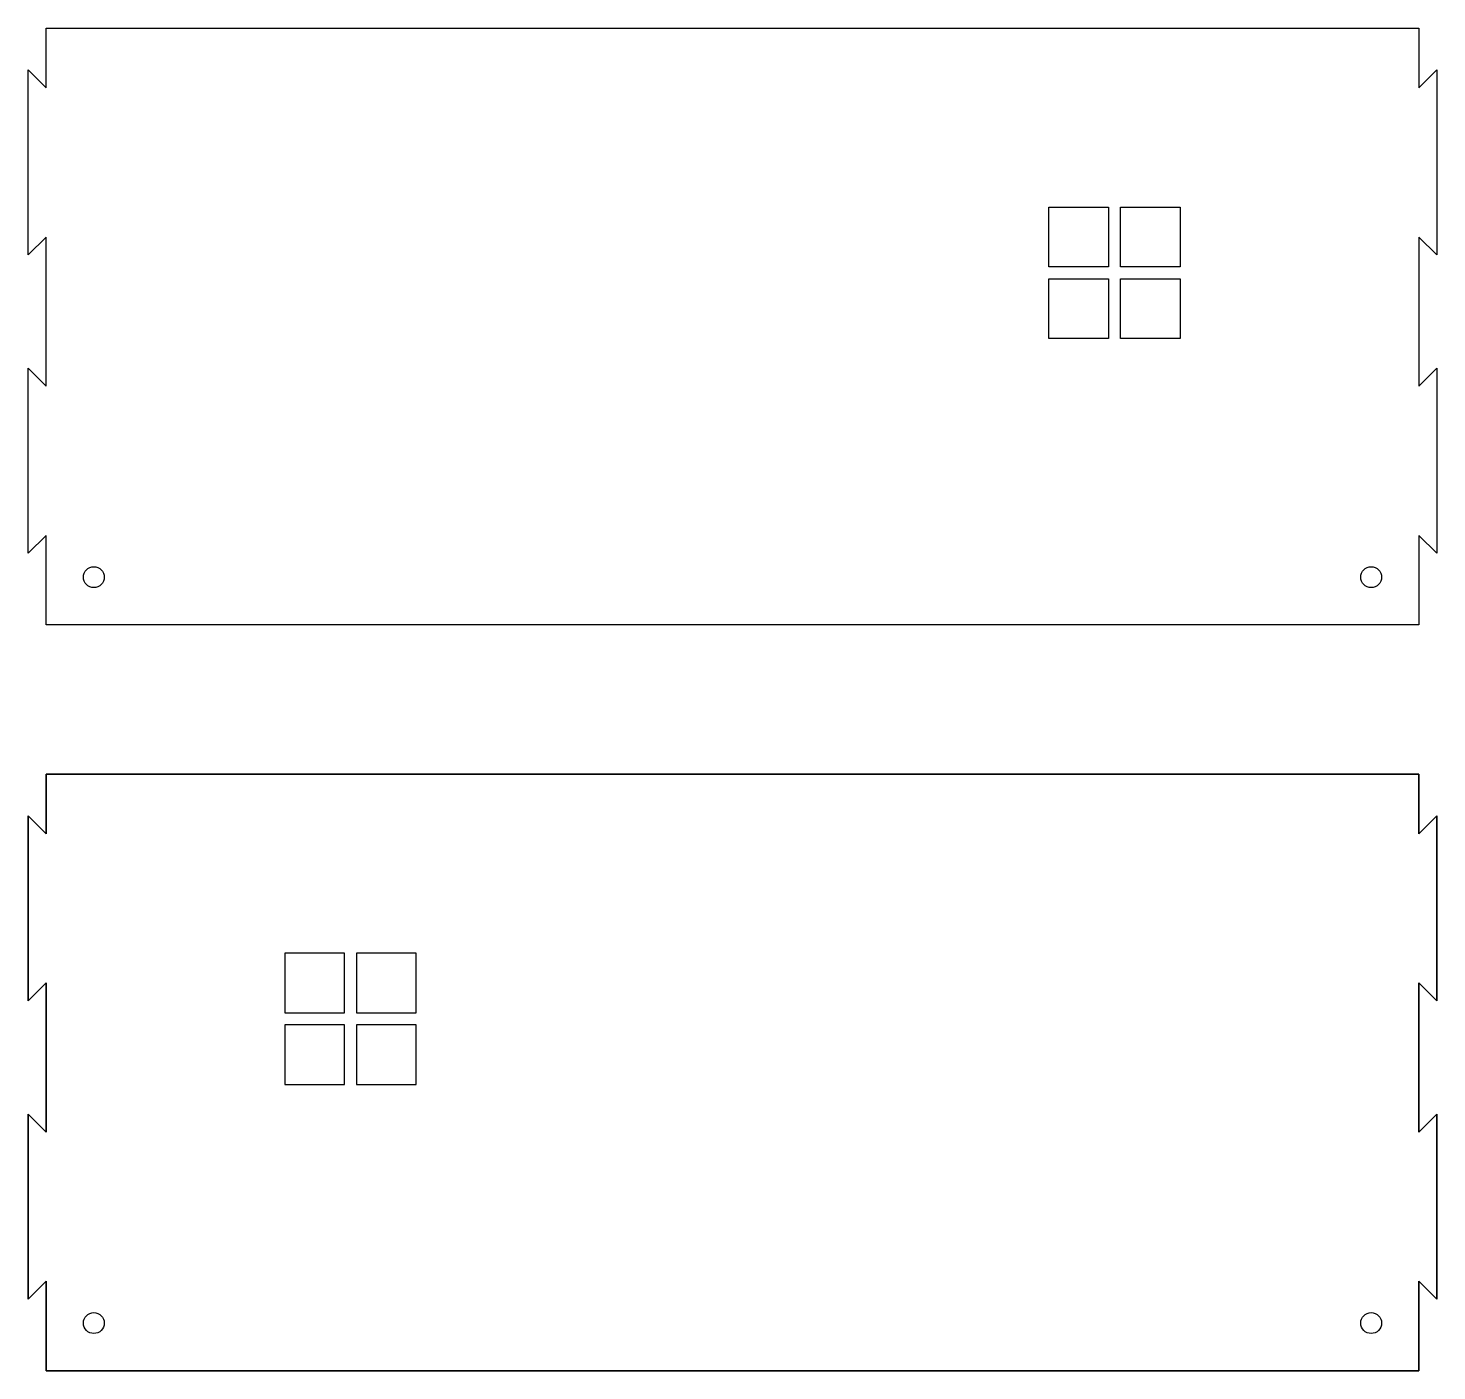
# Model space of a CAD drawing. Header units: millimetres. Extents: x -233 to 3, y -125 to 100.
import ezdxf

# ---------------------------------------------------------------- set-up
doc = ezdxf.new("R2010")
doc.units = ezdxf.units.MM
doc.layers.get('0').update_dxf_attribs({"linetype": 'CONTINUOUS'})

msp = doc.modelspace()

# ---------------------------------------------------------------- linework, layer by layer
for points in [[(0, 0), (-230, 0), (-230, 15), (-233, 12), (-233, 43), (-230, 40), (-230, 65), (-233, 62), (-233, 93), (-230, 90), (-230, 100), (0, 100), (0, 90), (3, 93), (3, 62), (0, 65), (0, 40), (3, 43), (3, 12), (0, 15)], [(-62, 70), (-52, 70), (-52, 60), (-62, 60)], [(-50, 70), (-40, 70), (-40, 60), (-50, 60)], [(-62, 58), (-52, 58), (-52, 48), (-62, 48)], [(-50, 58), (-40, 58), (-40, 48), (-50, 48)], [(0, -25), (0, -35), (3, -32), (3, -63), (0, -60), (0, -85), (3, -82), (3, -113), (0, -110), (0, -125), (-230, -125), (-230, -110), (-233, -113), (-233, -82), (-230, -85), (-230, -60), (-233, -63), (-233, -32), (-230, -35), (-230, -25)], [(-230, -125), (0, -125), (0, -110), (3, -113), (3, -82), (0, -85), (0, -60), (3, -63), (3, -32), (0, -35), (0, -25), (-230, -25), (-230, -35), (-233, -32), (-233, -63), (-230, -60), (-230, -85), (-233, -82), (-233, -113), (-230, -110)], [(-190, -65), (-180, -65), (-180, -55), (-190, -55)], [(-178, -65), (-168, -65), (-168, -55), (-178, -55)], [(-190, -77), (-180, -77), (-180, -67), (-190, -67)], [(-168, -77), (-168, -67), (-178, -67), (-178, -77)]]:
    msp.add_lwpolyline(points, close=True)
for centre in [(-222, 8), (-8, 8), (-222, -117), (-222, -117), (-8, -117), (-8, -117)]:
    msp.add_circle(centre, 1.75)

doc.saveas('drawing.dxf')
